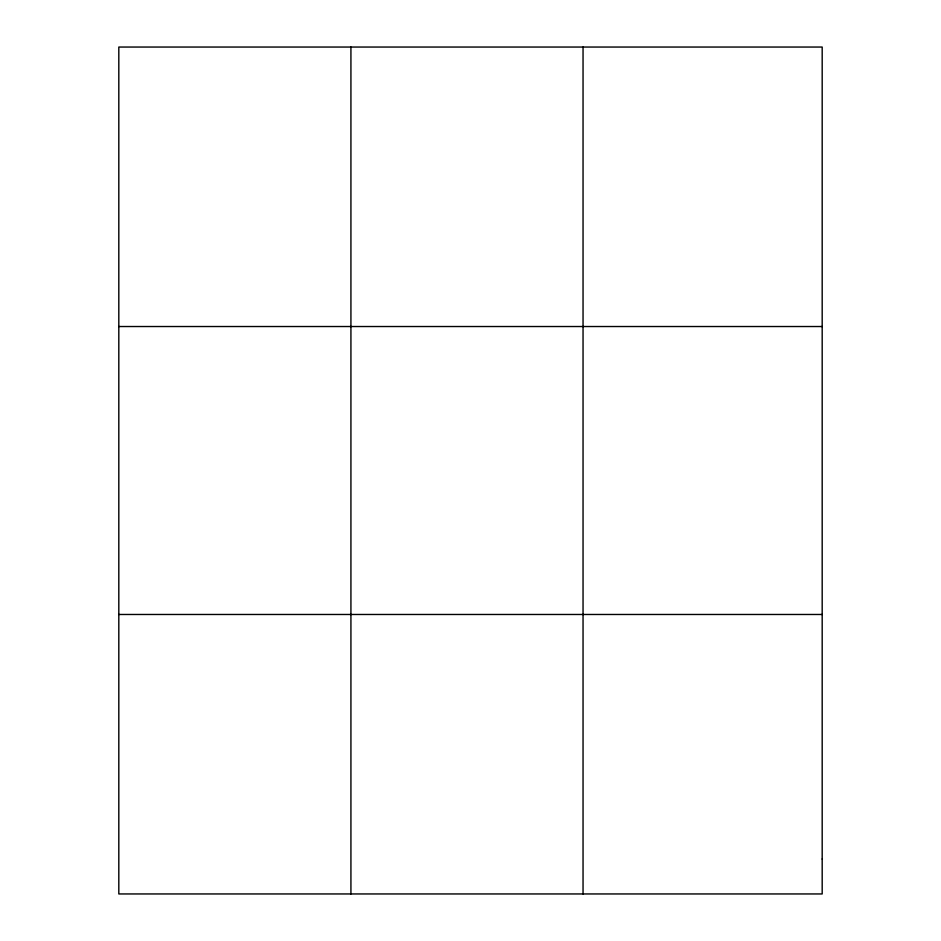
<?xml version="1.0" encoding="UTF-8"?>
<svg xmlns="http://www.w3.org/2000/svg" width="941" height="941" viewBox="0 0 941 941"><rect width="100%" height="100%" fill="white"/><g stroke="black" fill="none" stroke-linecap="round" stroke-linejoin="round"><path stroke-width="1.41" d="M350.922 47.05L350.922 893.95M118.813 326.527L822.187 326.527M118.813 614.473L822.187 614.473M583.044 47.05L583.044 893.95M822.187 859.015L822.187 893.95L118.813 893.95L118.813 47.05L822.187 47.05L822.187 859.015"/></g></svg>
